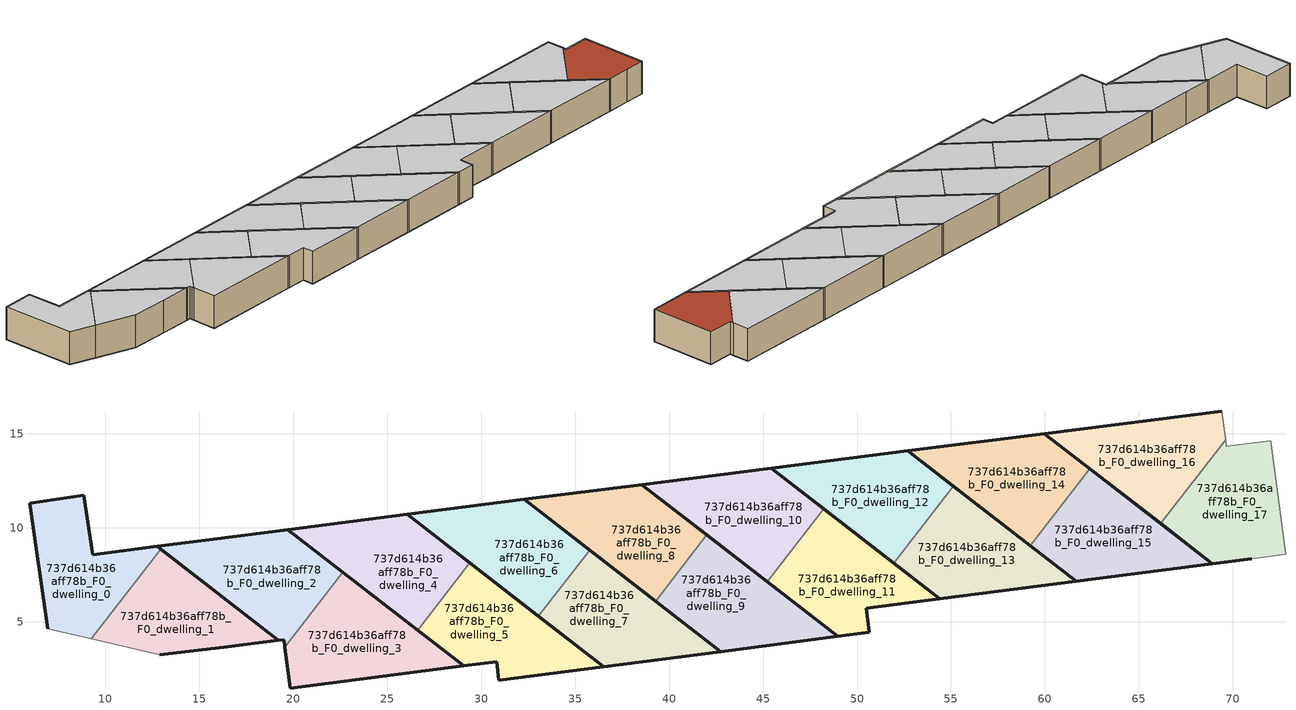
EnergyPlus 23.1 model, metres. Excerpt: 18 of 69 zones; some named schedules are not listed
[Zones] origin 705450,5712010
737d614b36aff78b_F0_dwelling_0
 floor ground (EU_floor_Construction): 9.27,4.09 12.96,8.86 12.77,9 9.33,8.55 8.87,11.71 6,11.31 6.94,4.63 z0
 wall outside (EU_wall_Construction): 6.94,4.63 6,11.31 8.87,11.71 9.33,8.55 12.77,9 12.96,8.86 z0:3
 wall to 737d614b36aff78b_F0_dwelling_1 (EU_wall_Construction): 12.96,8.86 9.27,4.09 z0:3
 wall adiabatic (EU_wall_Construction): 9.27,4.09 6.94,4.63 z0:3
 ceiling to 737d614b36aff78b_F1_dwelling_0 (EU_floor_Construction): 12.77,9 12.96,8.86 9.27,4.09 6.94,4.63 6,11.31 8.87,11.71 9.33,8.55 z3
737d614b36aff78b_F0_dwelling_1
 floor ground (EU_floor_Construction): 19.22,4.01 12.96,8.86 9.27,4.09 12.9,3.25 16.3,3.63 z0
 wall outside (EU_wall_Construction): 12.96,8.86 19.22,4.01 16.3,3.63 12.9,3.25 z0:3
 wall adiabatic (EU_wall_Construction): 12.9,3.25 9.27,4.09 z0:3
 ceiling to 737d614b36aff78b_F1_dwelling_1 (EU_floor_Construction): 19.22,4.01 16.3,3.63 12.9,3.25 9.27,4.09 12.96,8.86 z3
737d614b36aff78b_F0_dwelling_10
 floor ground (EU_floor_Construction): 45.22,7.12 48.22,11 45.43,13.16 38.55,12.29 z0
 wall outside (EU_wall_Construction): 45.22,7.12 38.55,12.29 45.43,13.16 48.22,11 z0:3
 wall to 737d614b36aff78b_F0_dwelling_11 (EU_wall_Construction): 48.22,11 45.22,7.12 z0:3
 ceiling to 737d614b36aff78b_F1_dwelling_10 (EU_floor_Construction): 48.22,11 45.22,7.12 38.55,12.29 45.43,13.16 z3
737d614b36aff78b_F0_dwelling_11
 floor ground (EU_floor_Construction): 54.4,6.21 48.22,11 45.22,7.12 48.97,4.21 50.66,4.43 50.49,5.7 z0
 wall outside (EU_wall_Construction): 48.22,11 54.4,6.21 50.49,5.7 50.66,4.43 48.97,4.21 45.22,7.12 z0:3
 ceiling to 737d614b36aff78b_F1_dwelling_11 (EU_floor_Construction): 54.4,6.21 50.49,5.7 50.66,4.43 48.97,4.21 45.22,7.12 48.22,11 z3
737d614b36aff78b_F0_dwelling_12
 floor ground (EU_floor_Construction): 51.96,8.1 55.13,12.2 52.69,14.08 45.43,13.16 z0
 wall outside (EU_wall_Construction): 51.96,8.1 45.43,13.16 52.69,14.08 55.13,12.2 z0:3
 wall to 737d614b36aff78b_F0_dwelling_13 (EU_wall_Construction): 55.13,12.2 51.96,8.1 z0:3
 ceiling to 737d614b36aff78b_F1_dwelling_12 (EU_floor_Construction): 55.13,12.2 51.96,8.1 45.43,13.16 52.69,14.08 z3
737d614b36aff78b_F0_dwelling_13
 floor ground (EU_floor_Construction): 61.65,7.14 55.13,12.2 51.96,8.1 54.4,6.21 z0
 wall outside (EU_wall_Construction): 55.13,12.2 61.65,7.14 54.4,6.21 51.96,8.1 z0:3
 ceiling to 737d614b36aff78b_F1_dwelling_13 (EU_floor_Construction): 61.65,7.14 54.4,6.21 51.96,8.1 55.13,12.2 z3
737d614b36aff78b_F0_dwelling_14
 floor ground (EU_floor_Construction): 59.22,9.03 62.39,13.13 59.97,15.01 52.69,14.08 z0
 wall outside (EU_wall_Construction): 59.22,9.03 52.69,14.08 59.97,15.01 62.39,13.13 z0:3
 wall to 737d614b36aff78b_F0_dwelling_15 (EU_wall_Construction): 62.39,13.13 59.22,9.03 z0:3
 ceiling to 737d614b36aff78b_F1_dwelling_14 (EU_floor_Construction): 62.39,13.13 59.22,9.03 52.69,14.08 59.97,15.01 z3
737d614b36aff78b_F0_dwelling_15
 floor ground (EU_floor_Construction): 68.91,8.08 62.39,13.13 59.22,9.03 61.65,7.14 z0
 wall outside (EU_wall_Construction): 62.39,13.13 68.91,8.08 61.65,7.14 59.22,9.03 z0:3
 ceiling to 737d614b36aff78b_F1_dwelling_15 (EU_floor_Construction): 68.91,8.08 61.65,7.14 59.22,9.03 62.39,13.13 z3
737d614b36aff78b_F0_dwelling_16
 floor ground (EU_floor_Construction): 66.15,10.22 69.6,14.68 69.41,16.2 59.97,15.01 z0
 wall outside (EU_wall_Construction): 66.15,10.22 59.97,15.01 69.41,16.2 z0:3
 wall adiabatic (EU_wall_Construction): 69.41,16.2 69.6,14.68 z0:3
 wall to 737d614b36aff78b_F0_dwelling_17 (EU_wall_Construction): 69.6,14.68 66.15,10.22 z0:3
 ceiling to 737d614b36aff78b_F1_dwelling_16 (EU_floor_Construction): 69.41,16.2 69.6,14.68 66.15,10.22 59.97,15.01 z3
737d614b36aff78b_F0_dwelling_17
 floor ground (EU_floor_Construction): 72.8,8.59 72.02,14.63 69.65,14.32 69.6,14.68 66.15,10.22 68.91,8.08 70.99,8.35 z0
 wall outside (EU_wall_Construction): 70.99,8.35 68.91,8.08 66.15,10.22 z0:3
 wall adiabatic (EU_wall_Construction): 69.6,14.68 69.65,14.32 72.02,14.63 72.8,8.59 70.99,8.35 z0:3
 roof outside (EU_roof_Construction): 72.02,14.63 72.8,8.59 70.99,8.35 68.91,8.08 66.15,10.22 69.6,14.68 69.65,14.32 z3
737d614b36aff78b_F0_dwelling_2
 floor ground (EU_floor_Construction): 19.56,3.63 22.66,7.62 19.72,9.9 15.53,9.37 12.77,9 19.22,4.01 19.51,4.05 19.54,3.76 z0
 wall outside (EU_wall_Construction): 19.56,3.63 19.54,3.76 19.51,4.05 19.22,4.01 12.77,9 15.53,9.37 19.72,9.9 22.66,7.62 z0:3
 wall to 737d614b36aff78b_F0_dwelling_3 (EU_wall_Construction): 22.66,7.62 19.56,3.63 z0:3
 ceiling to 737d614b36aff78b_F1_dwelling_2 (EU_floor_Construction): 22.66,7.62 19.56,3.63 19.54,3.76 19.51,4.05 19.22,4.01 12.77,9 15.53,9.37 19.72,9.9 z3
737d614b36aff78b_F0_dwelling_3
 floor ground (EU_floor_Construction): 29.08,2.65 22.66,7.62 19.56,3.63 19.85,1.47 z0
 wall outside (EU_wall_Construction): 22.66,7.62 29.08,2.65 19.85,1.47 19.56,3.63 z0:3
 ceiling to 737d614b36aff78b_F1_dwelling_3 (EU_floor_Construction): 29.08,2.65 19.85,1.47 19.56,3.63 22.66,7.62 z3
737d614b36aff78b_F0_dwelling_4
 floor ground (EU_floor_Construction): 26.63,4.54 29.41,8.12 26.07,10.71 19.72,9.9 z0
 wall outside (EU_wall_Construction): 26.63,4.54 19.72,9.9 26.07,10.71 29.41,8.12 z0:3
 wall to 737d614b36aff78b_F0_dwelling_5 (EU_wall_Construction): 29.41,8.12 26.63,4.54 z0:3
 ceiling to 737d614b36aff78b_F1_dwelling_4 (EU_floor_Construction): 29.41,8.12 26.63,4.54 19.72,9.9 26.07,10.71 z3
737d614b36aff78b_F0_dwelling_5
 floor ground (EU_floor_Construction): 36.53,2.61 29.41,8.12 26.63,4.54 29.08,2.65 30.82,2.87 30.95,1.88 z0
 wall outside (EU_wall_Construction): 29.41,8.12 36.53,2.61 30.95,1.88 30.82,2.87 29.08,2.65 26.63,4.54 z0:3
 ceiling to 737d614b36aff78b_F1_dwelling_5 (EU_floor_Construction): 36.53,2.61 30.95,1.88 30.82,2.87 29.08,2.65 26.63,4.54 29.41,8.12 z3
737d614b36aff78b_F0_dwelling_6
 floor ground (EU_floor_Construction): 33.06,5.3 35.78,8.81 32.31,11.5 26.07,10.71 z0
 wall outside (EU_wall_Construction): 33.06,5.3 26.07,10.71 32.31,11.5 35.78,8.81 z0:3
 wall to 737d614b36aff78b_F0_dwelling_7 (EU_wall_Construction): 35.78,8.81 33.06,5.3 z0:3
 ceiling to 737d614b36aff78b_F1_dwelling_6 (EU_floor_Construction): 35.78,8.81 33.06,5.3 26.07,10.71 32.31,11.5 z3
737d614b36aff78b_F0_dwelling_7
 floor ground (EU_floor_Construction): 42.75,3.41 35.78,8.81 33.06,5.3 36.53,2.61 z0
 wall outside (EU_wall_Construction): 35.78,8.81 42.75,3.41 36.53,2.61 33.06,5.3 z0:3
 ceiling to 737d614b36aff78b_F1_dwelling_7 (EU_floor_Construction): 42.75,3.41 36.53,2.61 33.06,5.3 35.78,8.81 z3
737d614b36aff78b_F0_dwelling_8
 floor ground (EU_floor_Construction): 39.28,6.09 42.01,9.61 38.55,12.29 32.31,11.5 z0
 wall outside (EU_wall_Construction): 39.28,6.09 32.31,11.5 38.55,12.29 42.01,9.61 z0:3
 wall to 737d614b36aff78b_F0_dwelling_9 (EU_wall_Construction): 42.01,9.61 39.28,6.09 z0:3
 ceiling to 737d614b36aff78b_F1_dwelling_8 (EU_floor_Construction): 42.01,9.61 39.28,6.09 32.31,11.5 38.55,12.29 z3
737d614b36aff78b_F0_dwelling_9
 floor ground (EU_floor_Construction): 48.97,4.21 42.01,9.61 39.28,6.09 42.75,3.41 z0
 wall outside (EU_wall_Construction): 42.01,9.61 48.97,4.21 42.75,3.41 39.28,6.09 z0:3
 ceiling to 737d614b36aff78b_F1_dwelling_9 (EU_floor_Construction): 48.97,4.21 42.75,3.41 39.28,6.09 42.01,9.61 z3
[Building]
EU S2 Campaign: North Axis=0; Terrain=City; Solar Distribution=FullExterior
[Site:Location]
London: Latitude=51.5; Longitude=-0.5; Time Zone=0; Elevation=25
[SizingPeriod:WeatherFileDays]
AnnualSizingPeriod: Begin Month=1; Begin Day of Month=1; End Month=12; End Day of Month=31; Day of Week for Start Day=Monday; Use Weather File Daylight Saving Period=No; Use Weather File Rain and Snow Indicators=No
[MATERIAL]
EU_InternalMass_Material: Roughness=MediumRough; Thickness=0.1; Conductivity=1; Density=1800; Specific Heat=900; Thermal Absorptance=0.9; Solar Absorptance=0.7; Visible Absorptance=0.7
[MATERIAL:NOMASS] Roughness=MediumRough; Thermal Absorptance=0.9; Solar Absorptance=0.7; Visible Absorptance=0.7
Name | Thermal Resistance
EU_wall_NoMass | 0.635353
EU_roof_NoMass | 0.675062
EU_floor_NoMass | 1.96382
[CONSTRUCTION]
EU_wall_Construction: EU_wall_NoMass
EU_roof_Construction: EU_roof_NoMass
EU_floor_Construction: EU_floor_NoMass
EU_InternalMass_Construction: EU_InternalMass_Material
[ZONE] Type=1; Multiplier=1; Ceiling Height=autocalculate; Floor Area=autocalculate; Part of Total Floor Area=Yes
Name | Volume
737d614b36aff78b_F0_dwelling_0 | 84.082
737d614b36aff78b_F0_dwelling_1 | 84.0754
737d614b36aff78b_F0_dwelling_10 | 88.0635
737d614b36aff78b_F0_dwelling_11 | 88.0386
737d614b36aff78b_F0_dwelling_12 | 88.0715
737d614b36aff78b_F0_dwelling_13 | 88.0664
737d614b36aff78b_F0_dwelling_14 | 88.0518
737d614b36aff78b_F0_dwelling_15 | 88.0613
737d614b36aff78b_F0_dwelling_16 | 88.0496
737d614b36aff78b_F0_dwelling_17 | 88.0583
737d614b36aff78b_F0_dwelling_2 | 92.0361
737d614b36aff78b_F0_dwelling_3 | 92.0347
737d614b36aff78b_F0_dwelling_4 | 88.062
737d614b36aff78b_F0_dwelling_5 | 88.0598
737d614b36aff78b_F0_dwelling_6 | 88.051
737d614b36aff78b_F0_dwelling_7 | 88.0488
737d614b36aff78b_F0_dwelling_8 | 88.0642
737d614b36aff78b_F0_dwelling_9 | 88.0605
[INTERNALMASS] Construction=EU_InternalMass_Construction
Name | Zone or ZoneList | Surface Area
737d614b36aff78b_F0_dwelling_0_EU_InternalMass | 737d614b36aff78b_F0_dwelling_0 | 28.0267
737d614b36aff78b_F0_dwelling_1_EU_InternalMass | 737d614b36aff78b_F0_dwelling_1 | 28.0256
737d614b36aff78b_F0_dwelling_2_EU_InternalMass | 737d614b36aff78b_F0_dwelling_2 | 30.6785
737d614b36aff78b_F0_dwelling_3_EU_InternalMass | 737d614b36aff78b_F0_dwelling_3 | 30.6795
737d614b36aff78b_F0_dwelling_4_EU_InternalMass | 737d614b36aff78b_F0_dwelling_4 | 29.3546
737d614b36aff78b_F0_dwelling_5_EU_InternalMass | 737d614b36aff78b_F0_dwelling_5 | 29.3529
737d614b36aff78b_F0_dwelling_6_EU_InternalMass | 737d614b36aff78b_F0_dwelling_6 | 29.3491
737d614b36aff78b_F0_dwelling_7_EU_InternalMass | 737d614b36aff78b_F0_dwelling_7 | 29.3492
737d614b36aff78b_F0_dwelling_8_EU_InternalMass | 737d614b36aff78b_F0_dwelling_8 | 29.3586
737d614b36aff78b_F0_dwelling_9_EU_InternalMass | 737d614b36aff78b_F0_dwelling_9 | 29.3548
737d614b36aff78b_F0_dwelling_10_EU_InternalMass | 737d614b36aff78b_F0_dwelling_10 | 29.3546
737d614b36aff78b_F0_dwelling_11_EU_InternalMass | 737d614b36aff78b_F0_dwelling_11 | 29.3457
737d614b36aff78b_F0_dwelling_12_EU_InternalMass | 737d614b36aff78b_F0_dwelling_12 | 29.3581
737d614b36aff78b_F0_dwelling_13_EU_InternalMass | 737d614b36aff78b_F0_dwelling_13 | 29.3565
737d614b36aff78b_F0_dwelling_14_EU_InternalMass | 737d614b36aff78b_F0_dwelling_14 | 29.3495
737d614b36aff78b_F0_dwelling_15_EU_InternalMass | 737d614b36aff78b_F0_dwelling_15 | 29.3527
737d614b36aff78b_F0_dwelling_16_EU_InternalMass | 737d614b36aff78b_F0_dwelling_16 | 29.352
737d614b36aff78b_F0_dwelling_17_EU_InternalMass | 737d614b36aff78b_F0_dwelling_17 | 29.3525
[OTHEREQUIPMENT] Fuel Type=Electricity; Design Level Calculation Method=Watts/Area; Power per Zone Floor Area=1; Fraction Latent=0; Fraction Radiant=0; Fraction Lost=0; Carbon Dioxide Generation Rate=0; EndUse Subcategory=EU_Step8_InternalGains
Name | Zone or ZoneList or Space or SpaceList | Schedule
EU_Step8_InternalGain_737d614b36aff78b_F0_dwelling_0_f000 | 737d614b36aff78b_F0_dwelling_0 | EU_Step8_GainSchedule_737d614b36aff78b_F0_dwelling_0_f000
EU_Step8_InternalGain_737d614b36aff78b_F0_dwelling_1_f000 | 737d614b36aff78b_F0_dwelling_1 | EU_Step8_GainSchedule_737d614b36aff78b_F0_dwelling_1_f000
EU_Step8_InternalGain_737d614b36aff78b_F0_dwelling_2_f000 | 737d614b36aff78b_F0_dwelling_2 | EU_Step8_GainSchedule_737d614b36aff78b_F0_dwelling_2_f000
EU_Step8_InternalGain_737d614b36aff78b_F0_dwelling_3_f000 | 737d614b36aff78b_F0_dwelling_3 | EU_Step8_GainSchedule_737d614b36aff78b_F0_dwelling_3_f000
EU_Step8_InternalGain_737d614b36aff78b_F0_dwelling_4_f000 | 737d614b36aff78b_F0_dwelling_4 | EU_Step8_GainSchedule_737d614b36aff78b_F0_dwelling_4_f000
EU_Step8_InternalGain_737d614b36aff78b_F0_dwelling_5_f000 | 737d614b36aff78b_F0_dwelling_5 | EU_Step8_GainSchedule_737d614b36aff78b_F0_dwelling_5_f000
EU_Step8_InternalGain_737d614b36aff78b_F0_dwelling_6_f000 | 737d614b36aff78b_F0_dwelling_6 | EU_Step8_GainSchedule_737d614b36aff78b_F0_dwelling_6_f000
EU_Step8_InternalGain_737d614b36aff78b_F0_dwelling_7_f000 | 737d614b36aff78b_F0_dwelling_7 | EU_Step8_GainSchedule_737d614b36aff78b_F0_dwelling_7_f000
EU_Step8_InternalGain_737d614b36aff78b_F0_dwelling_8_f000 | 737d614b36aff78b_F0_dwelling_8 | EU_Step8_GainSchedule_737d614b36aff78b_F0_dwelling_8_f000
EU_Step8_InternalGain_737d614b36aff78b_F0_dwelling_9_f000 | 737d614b36aff78b_F0_dwelling_9 | EU_Step8_GainSchedule_737d614b36aff78b_F0_dwelling_9_f000
EU_Step8_InternalGain_737d614b36aff78b_F0_dwelling_10_f000 | 737d614b36aff78b_F0_dwelling_10 | EU_Step8_GainSchedule_737d614b36aff78b_F0_dwelling_10_f000
EU_Step8_InternalGain_737d614b36aff78b_F0_dwelling_11_f000 | 737d614b36aff78b_F0_dwelling_11 | EU_Step8_GainSchedule_737d614b36aff78b_F0_dwelling_11_f000
EU_Step8_InternalGain_737d614b36aff78b_F0_dwelling_12_f000 | 737d614b36aff78b_F0_dwelling_12 | EU_Step8_GainSchedule_737d614b36aff78b_F0_dwelling_12_f000
EU_Step8_InternalGain_737d614b36aff78b_F0_dwelling_13_f000 | 737d614b36aff78b_F0_dwelling_13 | EU_Step8_GainSchedule_737d614b36aff78b_F0_dwelling_13_f000
EU_Step8_InternalGain_737d614b36aff78b_F0_dwelling_14_f000 | 737d614b36aff78b_F0_dwelling_14 | EU_Step8_GainSchedule_737d614b36aff78b_F0_dwelling_14_f000
EU_Step8_InternalGain_737d614b36aff78b_F0_dwelling_15_f000 | 737d614b36aff78b_F0_dwelling_15 | EU_Step8_GainSchedule_737d614b36aff78b_F0_dwelling_15_f000
EU_Step8_InternalGain_737d614b36aff78b_F0_dwelling_16_f000 | 737d614b36aff78b_F0_dwelling_16 | EU_Step8_GainSchedule_737d614b36aff78b_F0_dwelling_16_f000
EU_Step8_InternalGain_737d614b36aff78b_F0_dwelling_17_f000 | 737d614b36aff78b_F0_dwelling_17 | EU_Step8_GainSchedule_737d614b36aff78b_F0_dwelling_17_f000
[ZONEVENTILATION:DESIGNFLOWRATE] Schedule=EU_AlwaysOn; Design Flow Rate Calculation Method=AirChanges/Hour; Air Changes per Hour=0.555504; Ventilation Type=Natural; Fan Pressure Rise=0; Fan Total Efficiency=1; Constant Term Coefficient=1; Temperature Term Coefficient=0; Velocity Term Coefficient=0; Velocity Squared Term Coefficient=0; Minimum Indoor Temperature=-100; Maximum Indoor Temperature=100; Delta Temperature=-100; Minimum Outdoor Temperature=-100; Maximum Outdoor Temperature=100; Maximum Wind Speed=40
Name | Zone or ZoneList or Space or SpaceList
EU_ConstantAir_737d614b36aff78b_F0_dwelling_0 | 737d614b36aff78b_F0_dwelling_0
EU_ConstantAir_737d614b36aff78b_F0_dwelling_1 | 737d614b36aff78b_F0_dwelling_1
EU_ConstantAir_737d614b36aff78b_F0_dwelling_2 | 737d614b36aff78b_F0_dwelling_2
EU_ConstantAir_737d614b36aff78b_F0_dwelling_3 | 737d614b36aff78b_F0_dwelling_3
EU_ConstantAir_737d614b36aff78b_F0_dwelling_4 | 737d614b36aff78b_F0_dwelling_4
EU_ConstantAir_737d614b36aff78b_F0_dwelling_5 | 737d614b36aff78b_F0_dwelling_5
EU_ConstantAir_737d614b36aff78b_F0_dwelling_6 | 737d614b36aff78b_F0_dwelling_6
EU_ConstantAir_737d614b36aff78b_F0_dwelling_7 | 737d614b36aff78b_F0_dwelling_7
EU_ConstantAir_737d614b36aff78b_F0_dwelling_8 | 737d614b36aff78b_F0_dwelling_8
EU_ConstantAir_737d614b36aff78b_F0_dwelling_9 | 737d614b36aff78b_F0_dwelling_9
EU_ConstantAir_737d614b36aff78b_F0_dwelling_10 | 737d614b36aff78b_F0_dwelling_10
EU_ConstantAir_737d614b36aff78b_F0_dwelling_11 | 737d614b36aff78b_F0_dwelling_11
EU_ConstantAir_737d614b36aff78b_F0_dwelling_12 | 737d614b36aff78b_F0_dwelling_12
EU_ConstantAir_737d614b36aff78b_F0_dwelling_13 | 737d614b36aff78b_F0_dwelling_13
EU_ConstantAir_737d614b36aff78b_F0_dwelling_14 | 737d614b36aff78b_F0_dwelling_14
EU_ConstantAir_737d614b36aff78b_F0_dwelling_15 | 737d614b36aff78b_F0_dwelling_15
EU_ConstantAir_737d614b36aff78b_F0_dwelling_16 | 737d614b36aff78b_F0_dwelling_16
EU_ConstantAir_737d614b36aff78b_F0_dwelling_17 | 737d614b36aff78b_F0_dwelling_17
[HVACTEMPLATE:THERMOSTAT] Constant Heating Setpoint=20; Constant Cooling Setpoint=50
EU_HeatOnly_737d614b36aff78b_F0_dwelling_0; EU_HeatOnly_737d614b36aff78b_F0_dwelling_1; EU_HeatOnly_737d614b36aff78b_F0_dwelling_2; EU_HeatOnly_737d614b36aff78b_F0_dwelling_3; EU_HeatOnly_737d614b36aff78b_F0_dwelling_4; EU_HeatOnly_737d614b36aff78b_F0_dwelling_5; EU_HeatOnly_737d614b36aff78b_F0_dwelling_6; EU_HeatOnly_737d614b36aff78b_F0_dwelling_7; EU_HeatOnly_737d614b36aff78b_F0_dwelling_8; EU_HeatOnly_737d614b36aff78b_F0_dwelling_9; EU_HeatOnly_737d614b36aff78b_F0_dwelling_10; EU_HeatOnly_737d614b36aff78b_F0_dwelling_11; EU_HeatOnly_737d614b36aff78b_F0_dwelling_12; EU_HeatOnly_737d614b36aff78b_F0_dwelling_13; EU_HeatOnly_737d614b36aff78b_F0_dwelling_14; EU_HeatOnly_737d614b36aff78b_F0_dwelling_15; EU_HeatOnly_737d614b36aff78b_F0_dwelling_16; EU_HeatOnly_737d614b36aff78b_F0_dwelling_17; EU_HeatOnly_737d614b36aff78b_F1_dwelling_0; EU_HeatOnly_737d614b36aff78b_F1_dwelling_1; EU_HeatOnly_737d614b36aff78b_F1_dwelling_2; EU_HeatOnly_737d614b36aff78b_F1_dwelling_3; EU_HeatOnly_737d614b36aff78b_F1_dwelling_4; EU_HeatOnly_737d614b36aff78b_F1_dwelling_5; EU_HeatOnly_737d614b36aff78b_F1_dwelling_6; EU_HeatOnly_737d614b36aff78b_F1_dwelling_7; EU_HeatOnly_737d614b36aff78b_F1_dwelling_8; EU_HeatOnly_737d614b36aff78b_F1_dwelling_9; EU_HeatOnly_737d614b36aff78b_F1_dwelling_10; EU_HeatOnly_737d614b36aff78b_F1_dwelling_11; EU_HeatOnly_737d614b36aff78b_F1_dwelling_12; EU_HeatOnly_737d614b36aff78b_F1_dwelling_13; EU_HeatOnly_737d614b36aff78b_F1_dwelling_14; EU_HeatOnly_737d614b36aff78b_F1_dwelling_15; EU_HeatOnly_737d614b36aff78b_F1_dwelling_16; EU_HeatOnly_737d614b36aff78b_F2_dwelling_0; EU_HeatOnly_737d614b36aff78b_F2_dwelling_1; EU_HeatOnly_737d614b36aff78b_F2_dwelling_2; EU_HeatOnly_737d614b36aff78b_F2_dwelling_3; EU_HeatOnly_737d614b36aff78b_F2_dwelling_4; EU_HeatOnly_737d614b36aff78b_F2_dwelling_5; EU_HeatOnly_737d614b36aff78b_F2_dwelling_6; EU_HeatOnly_737d614b36aff78b_F2_dwelling_7; EU_HeatOnly_737d614b36aff78b_F2_dwelling_8; EU_HeatOnly_737d614b36aff78b_F2_dwelling_9; EU_HeatOnly_737d614b36aff78b_F2_dwelling_10; EU_HeatOnly_737d614b36aff78b_F2_dwelling_11; EU_HeatOnly_737d614b36aff78b_F2_dwelling_12; EU_HeatOnly_737d614b36aff78b_F2_dwelling_13; EU_HeatOnly_737d614b36aff78b_F2_dwelling_14
